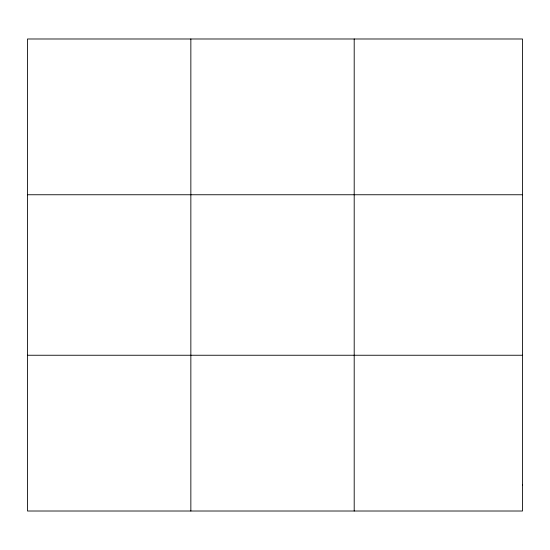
<?xml version="1.0" encoding="UTF-8"?>
<svg xmlns="http://www.w3.org/2000/svg" width="550" height="550" viewBox="0 0 550 550"><rect width="100%" height="100%" fill="white"/><g stroke="black" fill="none" stroke-linecap="round" stroke-linejoin="round"><path stroke-width="0.82" d="M190.85 511.012L190.85 38.988M354.2 511.012L354.2 38.988M27.5 194.755L522.5 194.755M27.5 355.245L522.5 355.245M522.5 485.045L522.5 511.012L27.5 511.012L27.5 38.988L522.5 38.988L522.5 485.045"/></g></svg>
